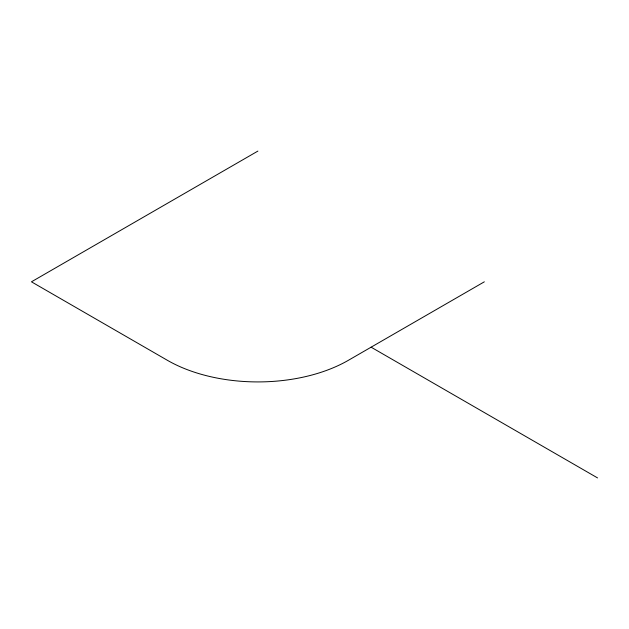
<?xml version="1.0" encoding="UTF-8"?>
<svg xmlns="http://www.w3.org/2000/svg" width="629" height="629" viewBox="0 0 629 629"><rect width="100%" height="100%" fill="white"/><g stroke="black" fill="none" stroke-linecap="round" stroke-linejoin="round"><path stroke-width="0.94" d="M257.89 151.086L31.45 281.816L167.314 360.26A128.096 73.955 0 0 0 348.466 360.26L484.33 281.816M371.11 347.184L597.55 477.914"/></g></svg>
